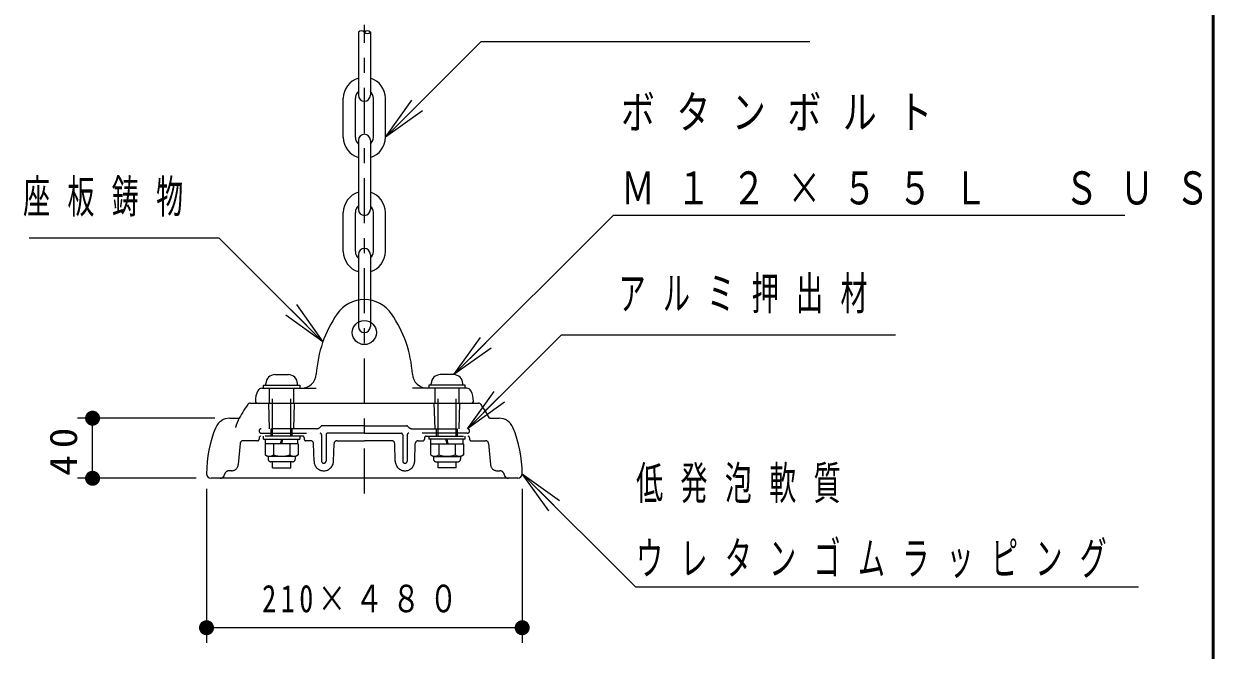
# Model space of a CAD drawing. Units: millimetres on the paper, with parts at other scales. Extents: x 200 to 813, y 141 to 438.
# Drawn here: x 522.7 to 601.8, y 187.2 to 228.9 of the extents above; entities that cross this region are included whole.
import ezdxf

# ---------------------------------------------------------------- set-up
doc = ezdxf.new("R2010")
doc.units = ezdxf.units.MM
for name, pattern in [('USER1', [4.5, 2.5, -2]), ('USER2', [6, 3, -1, 1, -1]), ('USER3', [8, 3, -1, 1, -1, 1, -1])]:
    doc.linetypes.add(name, pattern=pattern)
doc.layers.add('A3図枠', color=140, linetype='Continuous', lineweight=50)
doc.layers.add('線', color=2, linetype='Continuous', lineweight=25)
doc.styles.add('ＭＳ ゴシック', font='')
doc.styles.get('ＭＳ ゴシック').set_extended_font_data('MS Gothic')

# ---------------------------------------------------------------- blocks, each defined once
blk = doc.blocks.new('filled_dot')
at = {"color": 0, "linetype": 'Continuous', "lineweight": -2, "const_width": 1.25}
blk.add_lwpolyline([(-0.625, 0, 1), (0.625, 0, 1)], format="xyb", close=True, dxfattribs=at)

msp = doc.modelspace()

# ---------------------------------------------------------------- linework, layer by layer
at = {"layer": 'A3図枠', "color": 7}
msp.add_line((601.826, 155.858), (601.826, 422.858), dxfattribs=at)
at = {"layer": '線', "linetype": 'USER2', "lineweight": 13}
msp.add_line((545.356, 197.639), (545.356, 228.853), dxfattribs=at)
at = {"layer": '線', "color": 7}
for p, q in [((544.956, 228.353), (544.956, 224.153)), ((545.756, 228.353), (545.756, 224.153)), ((543.956, 221.353), (543.956, 223.953)), ((544.756, 221.353), (544.756, 223.953)), ((545.956, 221.353), (545.956, 223.953)), ((546.756, 221.353), (546.756, 223.953)), ((544.956, 221.153), (544.956, 216.553)), ((545.756, 221.153), (545.756, 216.553)), ((543.956, 213.753), (543.956, 216.353)), ((544.756, 213.753), (544.756, 216.353)), ((545.956, 213.753), (545.956, 216.353)), ((546.756, 213.753), (546.756, 216.353)), ((544.956, 213.553), (544.956, 208.753)), ((545.756, 213.553), (545.756, 208.753)), ((538.806, 204.853), (538.806, 204.953)), ((539.406, 205.553), (540.306, 205.553)), ((540.906, 204.853), (540.906, 204.953)), ((549.806, 204.853), (549.806, 204.953)), ((551.306, 205.553), (550.406, 205.553)), ((551.906, 204.853), (551.906, 204.953)), ((538.656, 204.653), (538.656, 204.853)), ((538.656, 204.853), (541.056, 204.853)), ((538.656, 204.653), (541.056, 204.653)), ((538.806, 204.853), (540.906, 204.853)), ((541.056, 204.853), (541.056, 204.653)), ((549.656, 204.853), (549.656, 204.653)), ((552.056, 204.853), (549.656, 204.853)), ((552.056, 204.653), (549.656, 204.653)), ((551.906, 204.853), (549.806, 204.853)), ((552.056, 204.653), (552.056, 204.853))]:
    msp.add_line(p, q, dxfattribs=at)
at = {"layer": '線', "color": 7, "lineweight": 13}
for p, q in [((546.756, 221.353), (548.524, 223.827)), ((546.756, 221.353), (548.878, 223.474)), ((549.231, 223.12), (546.756, 221.353)), ((542.6, 207.744), (540.479, 209.865)), ((540.832, 210.219), (542.6, 207.744)), ((542.6, 207.744), (540.125, 209.512)), ((551.306, 205.553), (553.074, 208.027)), ((551.306, 205.553), (553.428, 207.674)), ((553.781, 207.32), (551.306, 205.553)), ((552.213, 201.952), (553.981, 204.427)), ((552.213, 201.952), (554.334, 204.074)), ((554.688, 203.72), (552.213, 201.952)), ((535.398, 202.653), (526.275, 202.653)), ((527.275, 198.653), (527.275, 202.653)), ((534.156, 198.653), (526.275, 198.653)), ((557.624, 196.478), (555.856, 198.953)), ((555.856, 198.953), (558.331, 197.185)), ((555.856, 198.953), (557.978, 196.831)), ((534.856, 197.953), (534.856, 187.704)), ((555.856, 197.953), (555.856, 187.704)), ((555.856, 188.704), (534.856, 188.704))]:
    msp.add_line(p, q, dxfattribs=at)
at = {"layer": '線', "color": 70, "lineweight": 13}
for p, q in [((538.535, 204.653), (542.159, 204.653)), ((552.178, 204.653), (548.554, 204.653))]:
    msp.add_line(p, q, dxfattribs=at)
at = {"layer": '線', "color": 131, "linetype": 'USER1', "lineweight": 13}
for p, q in [((539.056, 203.653), (539.056, 204.653)), ((540.656, 203.653), (540.656, 204.653)), ((550.056, 203.653), (550.056, 204.653)), ((551.656, 203.653), (551.656, 204.653)), ((539.056, 201.953), (538.997, 203.653)), ((540.656, 201.953), (540.716, 203.653)), ((550.056, 201.953), (549.997, 203.653)), ((551.656, 201.953), (551.716, 203.653)), ((539.156, 201.453), (539.156, 201.953)), ((540.556, 201.453), (540.556, 201.953)), ((550.156, 201.453), (550.156, 201.953)), ((551.556, 201.453), (551.556, 201.953)), ((538.256, 201.153), (537.289, 201.153)), ((538.356, 201.353), (538.356, 201.253)), ((541.256, 201.453), (538.456, 201.453)), ((541.356, 201.353), (541.356, 201.253)), ((541.776, 201.153), (541.456, 201.153)), ((543.537, 201.153), (545.356, 201.153)), ((547.176, 201.153), (545.356, 201.153)), ((548.937, 201.153), (549.256, 201.153)), ((549.356, 201.353), (549.356, 201.253)), ((549.456, 201.453), (552.256, 201.453)), ((552.356, 201.353), (552.356, 201.253)), ((552.456, 201.153), (553.423, 201.153)), ((537.09, 200.97), (536.967, 199.563)), ((542.006, 199.786), (541.976, 200.958)), ((543.306, 199.786), (543.337, 200.958)), ((547.406, 199.786), (547.376, 200.958)), ((548.706, 199.786), (548.737, 200.958)), ((553.622, 200.97), (553.745, 199.563)), ((536.519, 199.153), (536.348, 199.153)), ((554.194, 199.153), (554.365, 199.153))]:
    msp.add_line(p, q, dxfattribs=at)
at = {"layer": '線', "color": 7, "linetype": 'USER1', "lineweight": 13}
for p, q in [((539.256, 201.453), (539.256, 204.853)), ((540.456, 201.453), (540.456, 204.853)), ((550.256, 201.453), (550.256, 204.853)), ((551.456, 201.453), (551.456, 204.853)), ((538.656, 201.253), (538.656, 201.453)), ((538.656, 201.253), (541.056, 201.253)), ((538.781, 200.953), (538.781, 201.253)), ((539.776, 200.953), (539.856, 201.253)), ((539.856, 200.953), (539.937, 201.253)), ((540.931, 200.953), (540.931, 201.253)), ((541.056, 201.453), (541.056, 201.253)), ((549.656, 201.453), (549.656, 201.253)), ((552.056, 201.253), (549.656, 201.253)), ((549.781, 200.953), (549.781, 201.253)), ((550.856, 200.953), (550.776, 201.253)), ((550.937, 200.953), (550.856, 201.253)), ((551.931, 200.953), (551.931, 201.253)), ((552.056, 201.253), (552.056, 201.453)), ((540.953, 200.953), (538.759, 200.953)), ((538.759, 200.953), (538.759, 200.206)), ((538.759, 200.206), (538.956, 200.093)), ((539.308, 200.953), (539.308, 200.206)), ((540.405, 200.953), (540.405, 200.206)), ((540.953, 200.206), (540.756, 200.093)), ((540.953, 200.953), (540.953, 200.206)), ((549.759, 200.953), (549.759, 200.206)), ((549.759, 200.953), (551.953, 200.953)), ((549.759, 200.206), (549.956, 200.093)), ((550.308, 200.953), (550.308, 200.206)), ((551.405, 200.953), (551.405, 200.206)), ((551.953, 200.206), (551.756, 200.093)), ((551.953, 200.953), (551.953, 200.206)), ((540.756, 200.093), (538.956, 200.093)), ((538.956, 200.093), (538.956, 199.923)), ((540.586, 199.753), (539.126, 199.753)), ((539.256, 199.353), (539.256, 199.753)), ((540.456, 199.353), (540.456, 199.753)), ((540.756, 200.093), (540.756, 199.923)), ((549.956, 200.093), (549.956, 199.923)), ((549.956, 200.093), (551.756, 200.093)), ((550.126, 199.753), (551.586, 199.753)), ((550.256, 199.353), (550.256, 199.753)), ((551.456, 199.353), (551.456, 199.753)), ((551.756, 200.093), (551.756, 199.923)), ((539.256, 199.353), (540.456, 199.353)), ((551.456, 199.353), (550.256, 199.353))]:
    msp.add_line(p, q, dxfattribs=at)
at = {"layer": '線', "color": 131}
for p, q in [((537.759, 203.653), (552.953, 203.653)), ((536.398, 202.653), (537.037, 202.653)), ((553.675, 202.653), (554.315, 202.653)), ((555.556, 198.653), (535.156, 198.653))]:
    msp.add_line(p, q, dxfattribs=at)
at = {"layer": '線', "color": 4, "linetype": 'USER3', "lineweight": 13}
for p, q in [((542.182, 201.953), (538.506, 201.953)), ((542.394, 202.04), (542.477, 202.123)), ((545.356, 202.153), (542.548, 202.153)), ((545.356, 202.153), (548.165, 202.153)), ((548.318, 202.04), (548.235, 202.123)), ((548.53, 201.953), (552.206, 201.953)), ((538.506, 201.653), (542.406, 201.653)), ((542.506, 201.553), (542.506, 199.803)), ((542.806, 201.553), (542.806, 199.803)), ((545.356, 201.653), (542.906, 201.653)), ((545.356, 201.653), (547.806, 201.653)), ((547.906, 201.553), (547.906, 199.803)), ((548.206, 201.553), (548.206, 199.803)), ((552.206, 201.653), (548.306, 201.653))]:
    msp.add_line(p, q, dxfattribs=at)
at = {"layer": '線', "color": 7, "lineweight": 13}
for points in [[(546.756, 221.353), (553.125, 227.722), (574.99, 227.722)], [(551.306, 205.553), (561.921, 216.167), (595.956, 216.167)], [(542.6, 207.744), (535.699, 214.645), (523.068, 214.645)], [(552.213, 201.952), (558.462, 208.201), (580.687, 208.201)], [(555.856, 198.953), (563.389, 191.419), (596.848, 191.419)]]:
    msp.add_lwpolyline(points, dxfattribs=at)
at = {"layer": '線', "color": 70}
msp.add_circle((545.356, 208.353), 0.8, dxfattribs=at)
at = {"layer": '線'}
for centre, start, end in [((545.156, 228.143), 46.39718, 133.60282), ((545.556, 228.143), 46.39718, 133.60282), ((545.556, 228.563), 226.39718, 313.60282)]:
    msp.add_arc(centre, 0.29, start, end, dxfattribs=at)
at = {"layer": '線', "color": 7}
for centre, radius, start, end in [((545.356, 223.953), 1.4, 106.60155, 180), ((545.356, 223.953), 1.4, 0, 73.39845), ((545.356, 223.953), 0.6, 131.81032, 180), ((545.356, 224.153), 0.4, 180, 0), ((545.356, 223.953), 0.6, 0, 48.18968), ((545.356, 221.353), 1.4, 180, 253.39845), ((545.356, 221.353), 0.6, 180, 228.18968), ((545.356, 221.153), 0.4, 0, 180), ((545.356, 221.353), 1.4, 286.60155, 0), ((545.356, 221.353), 0.6, 311.81032, 0), ((545.356, 216.353), 1.4, 106.60155, 180), ((545.356, 216.353), 1.4, 0, 73.39845), ((545.356, 216.353), 0.6, 131.81032, 180), ((545.356, 216.553), 0.4, 180, 0), ((545.356, 216.353), 0.6, 0, 48.18968), ((545.356, 213.753), 1.4, 180, 253.39845), ((545.356, 213.753), 0.6, 180, 228.18968), ((545.356, 213.553), 0.4, 0, 180), ((545.356, 213.753), 1.4, 286.60155, 0), ((545.356, 213.753), 0.6, 311.81032, 0), ((545.356, 208.753), 0.4, 180, 0), ((539.406, 204.953), 0.6, 90, 180), ((540.306, 204.953), 0.6, 0, 90), ((550.406, 204.953), 0.6, 90, 180), ((551.306, 204.953), 0.6, 0, 90)]:
    msp.add_arc(centre, radius, start, end, dxfattribs=at)
at = {"layer": '線', "color": 70}
for centre, radius, start, end in [((545.356, 208.353), 2.2, 34.39424, 145.60576), ((550.142, 205.076), 8, 145.60576, 176.32847), ((540.57, 205.076), 8, 3.67153, 34.39424), ((541.161, 205.653), 1, 270, 356.32847), ((549.552, 205.653), 1, 183.67153, 270), ((539.78, 203.773), 1.674, 155.02728, 180), ((550.932, 203.773), 1.674, 0, 24.97272)]:
    msp.add_arc(centre, radius, start, end, dxfattribs=at)
at = {"layer": '線', "color": 70, "lineweight": 13}
for centre, radius, start, end in [((538.535, 204.353), 0.3, 90, 155.02728), ((552.178, 204.353), 0.3, 24.97272, 90), ((538.226, 203.773), 0.12, 180, 270), ((552.486, 203.773), 0.12, 270, 0)]:
    msp.add_arc(centre, radius, start, end, dxfattribs=at)
at = {"layer": '線', "color": 131}
for centre, radius, start, end in [((544.13, 198.953), 8, 144.76558, 153.53793), ((537.759, 203.453), 0.2, 90, 144.76558), ((552.953, 203.453), 0.2, 35.23442, 90), ((546.582, 198.953), 8, 27.54855, 35.23442), ((536.398, 201.653), 1, 90, 157.31191), ((554.315, 201.653), 1, 22.68809, 90), ((542.856, 198.953), 8, 157.31191, 180), ((547.856, 198.953), 8, 0, 22.68809), ((535.156, 198.953), 0.3, 180, 270), ((555.556, 198.953), 0.3, 270, 0)]:
    msp.add_arc(centre, radius, start, end, dxfattribs=at)
at = {"layer": '線', "color": 4, "linetype": 'USER3', "lineweight": 13}
for centre, radius, start, end in [((538.506, 201.803), 0.15, 92.62004, 270), ((542.182, 202.253), 0.3, 270, 315), ((542.548, 202.053), 0.1, 90, 135), ((548.165, 202.053), 0.1, 45, 90), ((548.53, 202.253), 0.3, 225, 270), ((552.206, 201.803), 0.15, 270, 87.37996), ((542.406, 201.553), 0.1, 0, 90), ((542.906, 201.553), 0.1, 90, 180), ((547.806, 201.553), 0.1, 0, 90), ((548.306, 201.553), 0.1, 90, 180), ((542.656, 199.803), 0.15, 180, 0), ((548.056, 199.803), 0.15, 180, 0)]:
    msp.add_arc(centre, radius, start, end, dxfattribs=at)
at = {"layer": '線', "color": 131, "linetype": 'USER1', "lineweight": 13}
for centre, radius, start, end in [((537.289, 200.953), 0.2, 90, 175), ((538.256, 201.253), 0.1, 270, 0), ((538.456, 201.353), 0.1, 90, 180), ((541.256, 201.353), 0.1, 0, 90), ((541.456, 201.253), 0.1, 180, 270), ((541.776, 200.953), 0.2, 1.5, 90), ((543.537, 200.953), 0.2, 90, 178.5), ((547.176, 200.953), 0.2, 1.5, 90), ((548.937, 200.953), 0.2, 90, 178.5), ((549.256, 201.253), 0.1, 270, 0), ((549.456, 201.353), 0.1, 90, 180), ((552.256, 201.353), 0.1, 0, 90), ((552.456, 201.253), 0.1, 180, 270), ((553.423, 200.953), 0.2, 5, 90), ((536.519, 199.603), 0.45, 270, 355), ((542.656, 199.803), 0.65, 181.5, 358.5), ((548.056, 199.803), 0.65, 181.5, 358.5), ((554.194, 199.603), 0.45, 185, 270), ((535.756, 198.953), 0.3, 270, 350.40593), ((536.348, 198.853), 0.3, 90, 170.40593), ((554.365, 198.853), 0.3, 9.59407, 90), ((554.956, 198.953), 0.3, 189.59407, 270)]:
    msp.add_arc(centre, radius, start, end, dxfattribs=at)
at = {"layer": '線', "color": 7, "linetype": 'USER1', "lineweight": 13}
for centre, radius, start, end in [((539.033, 200.607), 0.486, 235.61587, 304.38414), ((539.856, 201.937), 1.815, 252.41211, 287.58789), ((540.679, 200.607), 0.486, 235.61587, 304.38414), ((550.033, 200.607), 0.486, 235.61587, 304.38414), ((550.856, 201.937), 1.815, 252.41211, 287.58789), ((551.679, 200.607), 0.486, 235.61587, 304.38414), ((539.126, 199.923), 0.17, 180, 270), ((540.586, 199.923), 0.17, 270, 0), ((550.126, 199.923), 0.17, 180, 270), ((551.586, 199.923), 0.17, 270, 0)]:
    msp.add_arc(centre, radius, start, end, dxfattribs=at)
at = {"layer": '線', "color": 131, "lineweight": 13}
msp.add_open_spline([(536.968, 202.517), (536.965, 202.511), (536.962, 202.505), (536.959, 202.499), (536.956, 202.493), (536.953, 202.487), (536.95, 202.48), (536.947, 202.474), (536.944, 202.468), (536.941, 202.462), (536.938, 202.455), (536.935, 202.449), (536.933, 202.443), (536.93, 202.437), (536.927, 202.431), (536.924, 202.424), (536.921, 202.418), (536.918, 202.412), (536.915, 202.405), (536.913, 202.399), (536.91, 202.393), (536.907, 202.387), (536.904, 202.38), (536.902, 202.374), (536.899, 202.368), (536.896, 202.361), (536.894, 202.355), (536.891, 202.349), (536.888, 202.342), (536.886, 202.336), (536.883, 202.33), (536.88, 202.323), (536.878, 202.317), (536.875, 202.311), (536.873, 202.304), (536.87, 202.298), (536.867, 202.291), (536.865, 202.285), (536.862, 202.279), (536.86, 202.272), (536.857, 202.266), (536.855, 202.259), (536.852, 202.253), (536.85, 202.247), (536.848, 202.24), (536.845, 202.234), (536.843, 202.227), (536.84, 202.221), (536.838, 202.214), (536.836, 202.208), (536.833, 202.201), (536.831, 202.195), (536.829, 202.189), (536.826, 202.182), (536.824, 202.176), (536.822, 202.169), (536.82, 202.163), (536.817, 202.156), (536.815, 202.15), (536.813, 202.143), (536.811, 202.137), (536.809, 202.13), (536.807, 202.124), (536.804, 202.117), (536.802, 202.11), (536.8, 202.104), (536.798, 202.097), (536.796, 202.091), (536.794, 202.084), (536.792, 202.078), (536.79, 202.071), (536.788, 202.065), (536.786, 202.058), (536.784, 202.051), (536.782, 202.045), (536.78, 202.038)], degree=3, knots=[0, 0, 0, 0, 1, 1, 1, 2, 2, 2, 3, 3, 3, 4, 4, 4, 5, 5, 5, 6, 6, 6, 7, 7, 7, 8, 8, 8, 9, 9, 9, 10, 10, 10, 11, 11, 11, 12, 12, 12, 13, 13, 13, 14, 14, 14, 15, 15, 15, 16, 16, 16, 17, 17, 17, 18, 18, 18, 19, 19, 19, 20, 20, 20, 21, 21, 21, 22, 22, 22, 23, 23, 23, 24, 24, 24, 25, 25, 25, 25], dxfattribs=at)

# ---------------------------------------------------------------- block references
at = {"layer": '線', "color": 7, "lineweight": 13, "xscale": 0.4, "yscale": 0.4}
for p, rotation in [((527.275, 202.653), 270), ((527.275, 198.653), 90), ((555.856, 188.704), 180)]:
    msp.add_blockref('filled_dot', p, dxfattribs=dict(at, rotation=rotation))
msp.add_blockref('filled_dot', (534.856, 188.704), dxfattribs=at)

# ---------------------------------------------------------------- texts
at = {"layer": '線', "color": 7, "style": 'ＭＳ ゴシック'}
for s, insert, char_height, attachment_point in [('\\T1.64;\\W0.75;ボタンボルト', (562.431, 222.967), 2.199, 4), ('\\T1.64;\\W0.6;座板鋳物', (522.651, 217.295), 2.199, 4), ('\\T1.64;\\W0.75;Ｍ１２×５５Ｌ\u3000ＳＵＳ', (562.431, 217.967), 2.199, 4), ('\\T1.64;\\W0.6;アルミ押出材', (562.27, 210.851), 2.199, 4), ('\\T1.64;\\W0.6;低発泡軟質', (563.432, 198.219), 2.199, 4), ('\\T1.64;\\W0.6;ウレタンゴムラッピング', (563.432, 193.219), 2.199, 4), ('\\T1.32;\\W0.75;210×４８０', (545.356, 189.704), 1.833, 8)]:
    msp.add_mtext(s, dxfattribs=dict(at, insert=insert, char_height=char_height, attachment_point=attachment_point))
at = {"layer": '線', "color": 7, "insert": (526.275, 200.653), "char_height": 1.833, "attachment_point": 8, "rotation": 90, "style": 'ＭＳ ゴシック'}
msp.add_mtext('\\T1.34;\\W1.1;40', dxfattribs=at)

doc.saveas('drawing.dxf')
